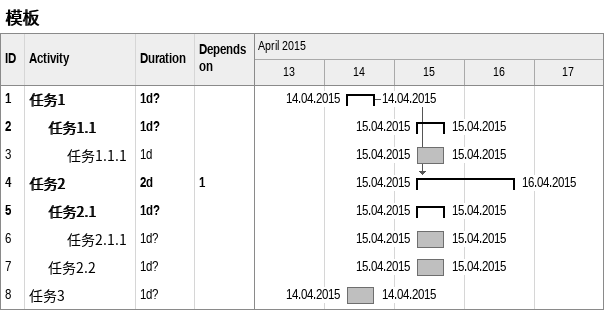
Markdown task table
模板

| ID | Level | Task | Duration | Start | Finish | Predecessors |
|---|---|---|---|---|---|---|
| 1 | 1 | **任务1** | 1d? | 2015-04-14 | 2015-04-14 |  |
| 2 | 2 | **任务1.1** | 1d? | 2015-04-15 | 2015-04-15 |  |
| 3 | 3 | 任务1.1.1 | 1d | 2015-04-15 | 2015-04-15 |  |
| 4 | 1 | **任务2** | 2d | 2015-04-15 | 2015-04-16 | 1 |
| 5 | 2 | **任务2.1** | 1d? | 2015-04-15 | 2015-04-15 |  |
| 6 | 3 | 任务2.1.1 | 1d? | 2015-04-15 | 2015-04-15 |  |
| 7 | 2 | 任务2.2 | 1d? | 2015-04-15 | 2015-04-15 |  |
| 8 | 1 | 任务3 | 1d? | 2015-04-14 | 2015-04-14 |  |
